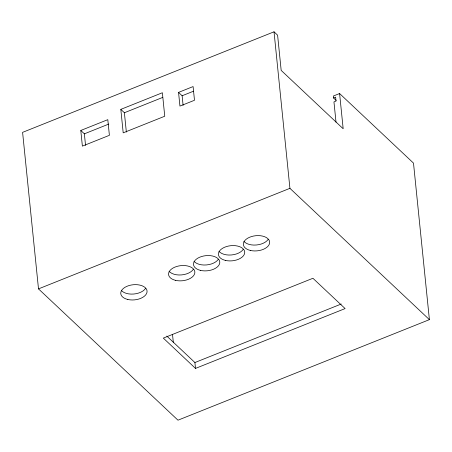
<?xml version="1.0" encoding="UTF-8"?>
<svg xmlns="http://www.w3.org/2000/svg" width="452" height="452" viewBox="0 0 452 452"><rect width="100%" height="100%" fill="white"/><g stroke="black" fill="none" stroke-linecap="round" stroke-linejoin="round"><path stroke-width="0.68" d="M339.593 93.536L343.17 128.752L281.178 70.393L277.601 35.177L274.025 31.809L22.6 132.357L38.499 288.885L177.975 420.19L429.4 319.643L413.501 163.115L339.593 93.536L333.356 96.027L333.559 97.982L336.124 100.4M120.814 109.373L162.37 92.75L164.754 116.232L123.198 132.848L120.814 109.373L124.39 112.74L126.351 132.074M124.39 112.74L162.703 97.417M80.789 130.464L107.802 119.661L109.395 135.317L82.383 146.12L80.789 130.464L84.366 133.832L85.541 145.403M178.551 92.389L193.094 86.569L194.49 100.271L179.941 106.084L178.551 92.389L182.128 95.756L183.1 105.344M84.366 133.832L108.808 124.057M182.128 95.756L193.512 91.202M333.559 97.982L335.633 97.152L336.034 101.067L333.955 101.898L336.011 122.164M38.499 288.885L289.924 188.337L429.4 319.643M166.811 336.085L194.908 362.538L341.249 304.015M195.501 368.408L345.113 308.58L312.925 278.279L163.319 338.107L195.501 368.408L194.908 362.538M274.025 31.809L289.924 188.337M172.506 334.316L173.353 342.712M268.2 239.317A13.221 7.605 -5.8 0 1 256.324 245.001A13.221 7.605 -5.8 0 1 243.939 241.402M243.266 249.289A13.221 7.605 -5.8 0 1 231.39 254.973A13.221 7.605 -5.8 0 1 219.005 251.374M218.333 259.262A13.221 7.605 -5.8 0 1 206.451 264.945A13.221 7.605 -5.8 0 1 194.066 261.346M193.399 269.234A13.221 7.605 -5.8 0 1 181.518 274.918A13.221 7.605 -5.8 0 1 169.133 271.319M145.606 288.348A13.221 7.605 -5.8 0 1 133.724 294.032A13.221 7.605 -5.8 0 1 121.339 290.433M250.419 250.453A13.221 7.605 -5.8 0 0 269.669 242.052A13.221 7.605 -5.8 0 0 249.425 237.323A13.221 7.605 -5.8 0 0 250.419 250.453M225.486 260.425A13.221 7.605 -5.8 0 0 244.735 252.024A13.221 7.605 -5.8 0 0 224.491 247.295A13.221 7.605 -5.8 0 0 225.486 260.425M200.552 270.398A13.221 7.605 -5.8 0 0 219.796 261.996A13.221 7.605 -5.8 0 0 199.558 257.267A13.221 7.605 -5.8 0 0 200.552 270.398M175.619 280.37A13.221 7.605 -5.8 0 0 194.863 271.968A13.221 7.605 -5.8 0 0 174.619 267.239A13.221 7.605 -5.8 0 0 175.619 280.37M127.826 299.484A13.221 7.605 -5.8 0 0 147.07 291.082A13.221 7.605 -5.8 0 0 126.831 286.353A13.221 7.605 -5.8 0 0 127.826 299.484"/></g></svg>
